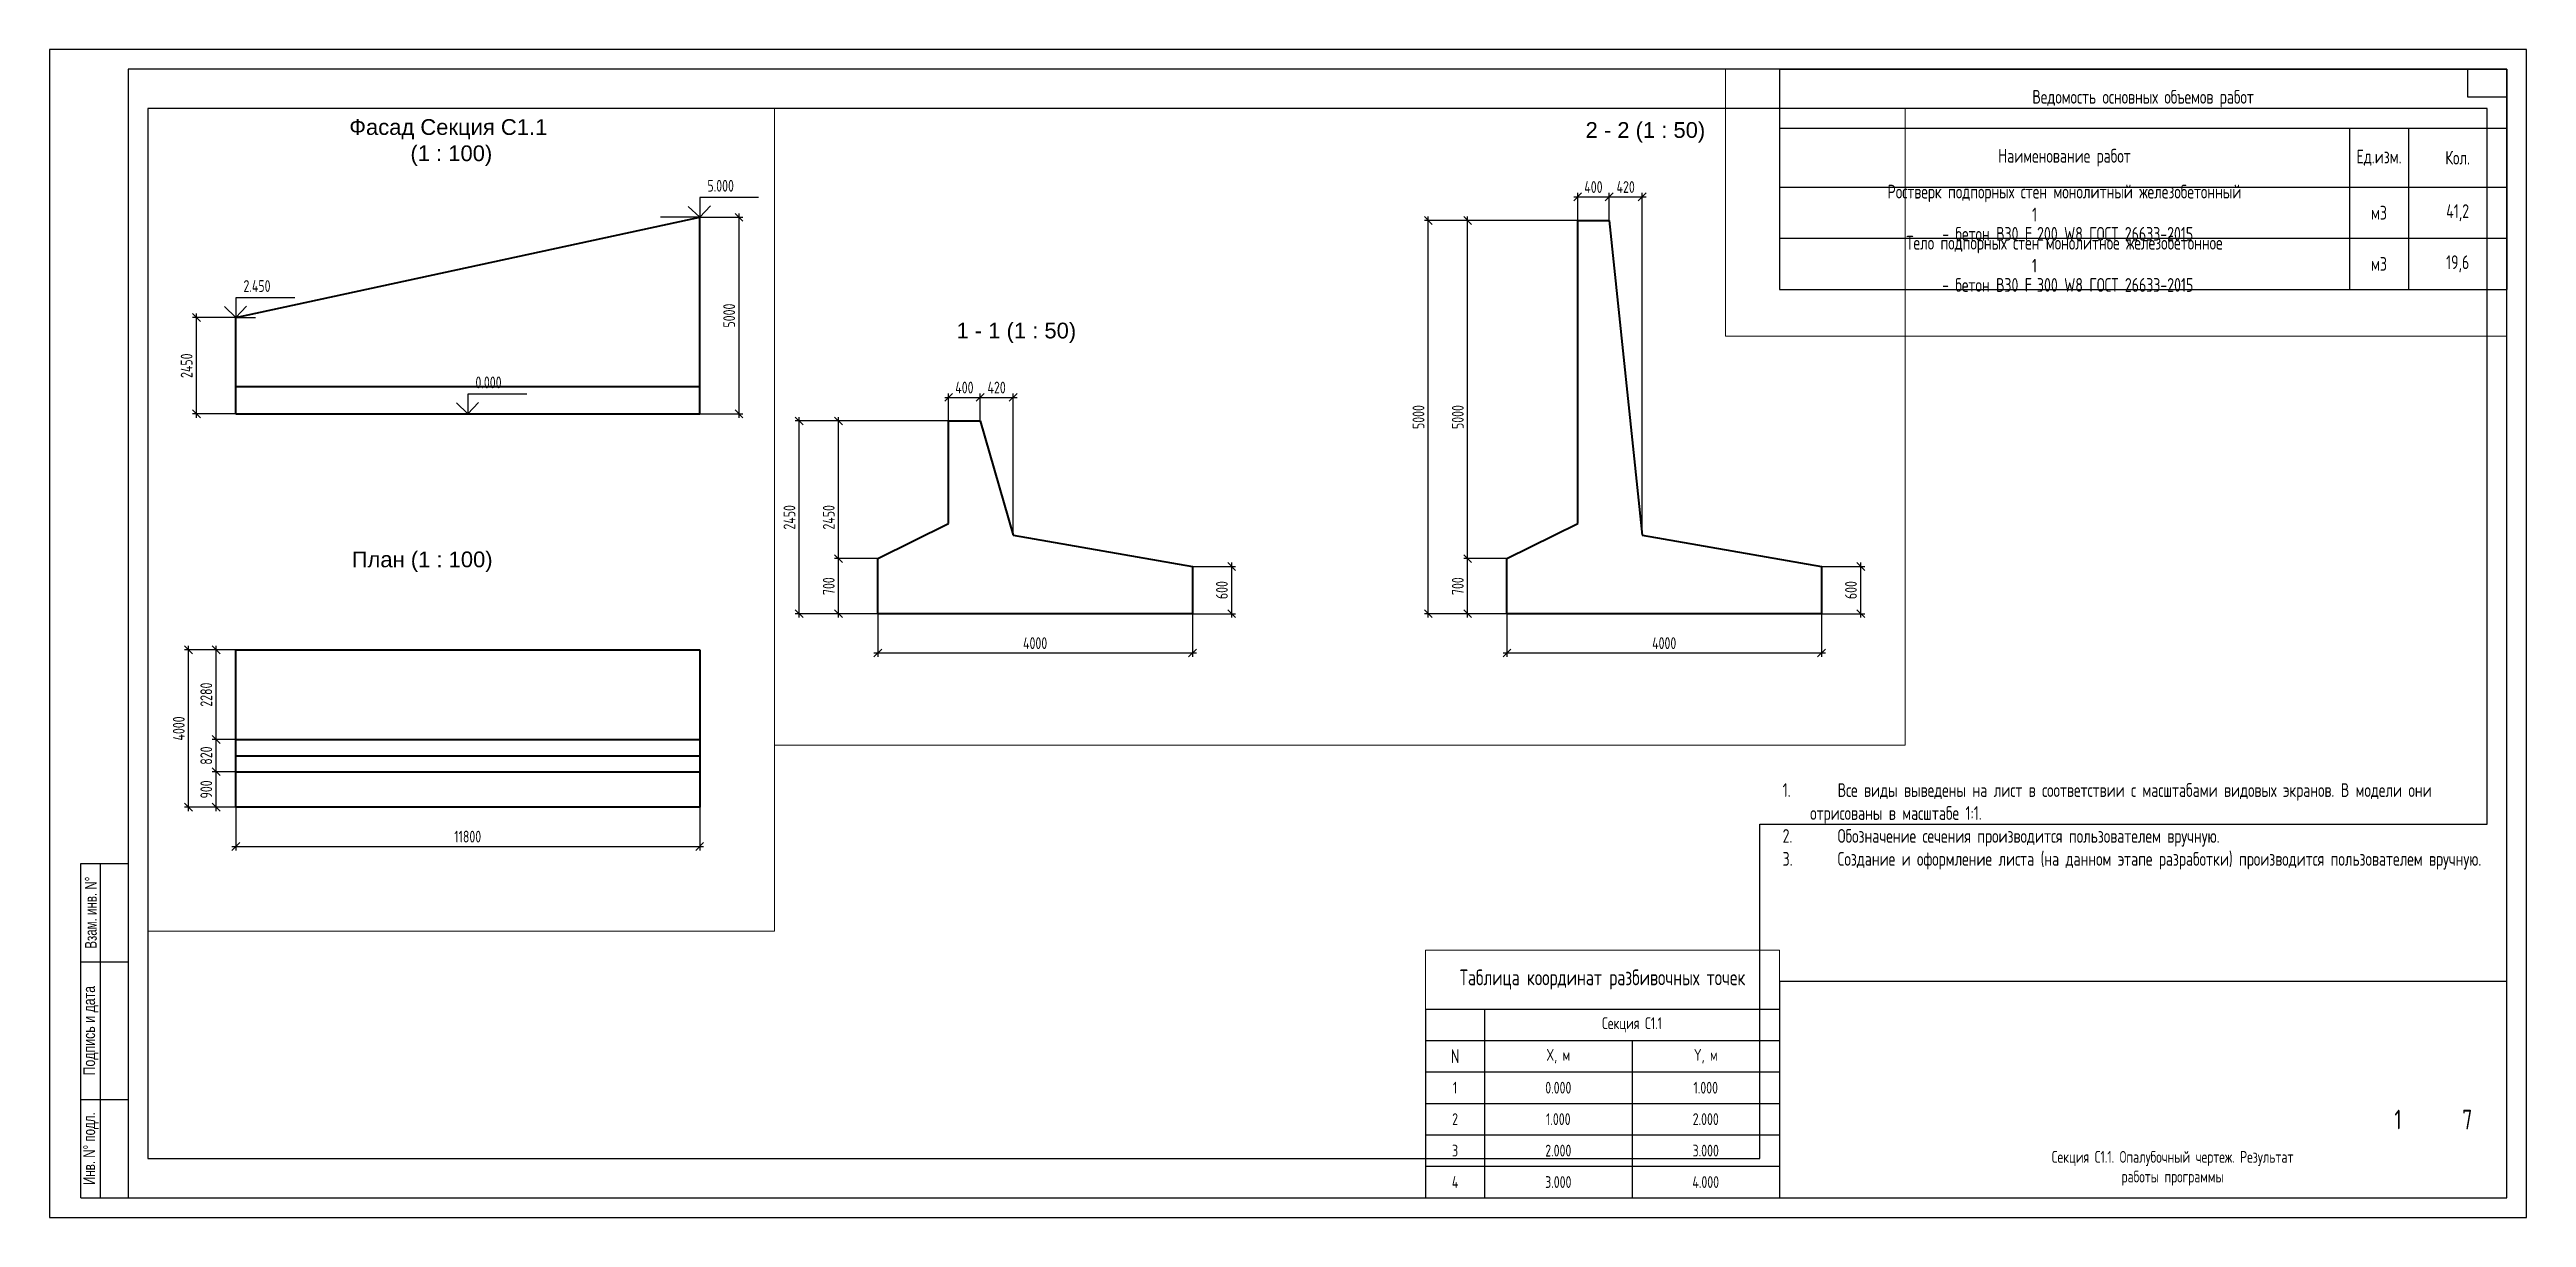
# Paper-space layout 'Опал_С1.1' of a CAD drawing. Header units: millimetres. Extents: x 0 to 630, y 0 to 297.
# The model-space entities are those that its viewports show. They can reach past a viewport. Long polylines and large blocks are cut down to what shows.
import ezdxf
from ezdxf.enums import TextEntityAlignment as Align

# ---------------------------------------------------------------- set-up
doc = ezdxf.new("R2010")
doc.units = ezdxf.units.MM
doc.layers.add('Contur', color=40, linetype='Continuous', lineweight=40)
doc.layers.add('Notes', color=1, linetype='Continuous', plot=False)
doc.layers.add('Viewport', color=5, linetype='Continuous', plot=False)
for name, color, linetype in [('Size', 142, 'Continuous'), ('T_Border', 9, 'Continuous'), ('T_Text', 7, 'Continuous'), ('Text', 7, 'Continuous'), ('Text_B', 11, 'Continuous'), ('Thin', 151, 'Continuous')]:
    doc.layers.add(name, color=color, linetype=linetype)
doc.styles.add('RS', font='romans.shx', dxfattribs={"width": 0.8})
doc.styles.add('RS 0.7', font='romans.shx', dxfattribs={"width": 0.7})
doc.styles.add('RS0.7', font='romans.shx', dxfattribs={"width": 0.7})
doc.styles.get("Standard").update_dxf_attribs({"font": 'arial.ttf'})
doc.styles.add('TITLE', font='arial.ttf', dxfattribs={"width": 0.8})
doc.dimstyles.new('LIN100', dxfattribs={"dimscale": 100, "dimtxt": 3, "dimasz": 2, "dimexe": 1, "dimexo": 0, "dimgap": 1, "dimtad": 1, "dimdec": 1, "dimrnd": 1, "dimzin": 9, "dimdsep": 46, "dimtxsty": 'RS0.7', "dimblk1": 'OBLIQUE', "dimblk2": 'OBLIQUE', "dimsah": 1, "dimcen": 2, "dimdle": 1, "dimclrd": 256, "dimclre": 256, "dimclrt": 7, "dimazin": 2, "dimtfac": 2.5, "dimtdec": 1, "dimtmove": 0, "dimatfit": 3, "dimfxl": 1, "dimtolj": 1, "dimtzin": 12, "dimlwd": -1, "dimlwe": -1, "dimarcsym": 0})
doc.dimstyles.new('LIN50', dxfattribs={"dimscale": 50, "dimtxt": 3, "dimasz": 2, "dimexe": 1, "dimexo": 0, "dimgap": 1, "dimtad": 1, "dimdec": 1, "dimrnd": 1, "dimzin": 9, "dimdsep": 46, "dimtxsty": 'RS0.7', "dimblk1": 'OBLIQUE', "dimblk2": 'OBLIQUE', "dimsah": 1, "dimcen": 2, "dimdle": 1, "dimclrd": 256, "dimclre": 256, "dimclrt": 7, "dimazin": 2, "dimtfac": 2.5, "dimtdec": 1, "dimtmove": 0, "dimatfit": 3, "dimfxl": 1, "dimtolj": 1, "dimtzin": 12, "dimlwd": -1, "dimlwe": -1, "dimarcsym": 0})

# ---------------------------------------------------------------- blocks, each defined once
blk = doc.blocks.new('PAMKA_SH_3_4')
at = {"layer": 'Notes'}
blk.add_lwpolyline([(-190, 10), (-190, 95), (-5, 95)], dxfattribs=at)
at = {"layer": 'T_Border'}
blk.add_lwpolyline([(-185, 0), (0, 0), (0, 55), (-185, 55)], close=True, dxfattribs=at)
blk = doc.blocks.new('sh_0')
at = {"layer": 'T_Border'}
for p, q in [((-12, 0), (-12, 85)), ((-12, 85), (0, 85)), ((-7, 0), (-7, 85)), ((-12, 60), (0, 60)), ((-12, 25), (0, 25)), ((-12, 0), (0, 0))]:
    blk.add_line(p, q, dxfattribs=at)
at = {"layer": 'T_Text', "style": 'TITLE'}
for s, width, p in [('Взам. инв. N%%d', 0.7, (-9.5, 72.5)), ('Подпись и дата', 0.75, (-9.5, 42.5)), ('Инв. N%%d подл.', 0.7, (-9.5, 12.5))]:
    blk.add_text(s, height=3, rotation=90, dxfattribs=dict(at, width=width)).set_placement(p, align=Align.MIDDLE)
blk = doc.blocks.new('SH_skv_num')
blk.add_lwpolyline([(-10, -7), (0, -7), (0, 0), (-10, 0)], close=True)
blk = doc.blocks.new('*U152')
at = {"layer": 'Notes'}
blk.add_lwpolyline([(620, 100), (620, 282), (25, 282), (25, 15), (435, 15)], dxfattribs=at)
at = {"layer": 'T_Border'}
blk.add_lwpolyline([(20, 5), (625, 5), (625, 292), (20, 292)], close=True, dxfattribs=at)
at = {"layer": 'Thin'}
blk.add_lwpolyline([(0, 0), (630, 0), (630, 297), (0, 297)], close=True, dxfattribs=at)
for name, p in [('PAMKA_SH_3_4', (625, 5)), ('sh_0', (20, 5))]:
    blk.add_blockref(name, p)
at = {"layer": 'Notes'}
blk.add_blockref('SH_skv_num', (625, 292), dxfattribs=at)
at = {"layer": 'T_Text', "style": 'RS0.7', "width": 0.7}
blk.add_attdef('FRM', (365, 1), '', height=3, dxfattribs=at)
blk = doc.blocks.new('*T153')
at = {"layer": 'Defpoints', "color": 8, "linetype": 'ByBlock', "lineweight": 0, "transparency": 16777216}
for p, q in [((0, 0), (90, 0)), ((0, 0), (0, -15)), ((90, 0), (90, -15))]:
    blk.add_line(p, q, dxfattribs=at)
at = {"layer": 'Notes', "color": 9, "linetype": 'ByBlock', "lineweight": -2, "transparency": 16777216}
for p, q in [((0, -15), (90, -15)), ((0, -15), (0, -63)), ((15, -15), (15, -63)), ((90, -15), (90, -63)), ((0, -23), (90, -23)), ((52.5, -23), (52.5, -63)), ((0, -63), (90, -63))]:
    blk.add_line(p, q, dxfattribs=at)
at = {"layer": 'Notes', "color": 151, "linetype": 'ByBlock', "lineweight": -2, "transparency": 16777216}
for p, q in [((0, -31), (90, -31)), ((0, -39), (90, -39)), ((0, -47), (90, -47)), ((0, -55), (90, -55))]:
    blk.add_line(p, q, dxfattribs=at)
at = {"layer": 'Notes', "color": 11, "transparency": 16777216, "attachment_point": 5, "style": 'RS0.7'}
for s, insert, char_height, width in [('Таблица координат разбивочных точек ', (45, -7.5), 4, 80), ('X, м', (33.75, -27), 3, 34.5), ('Y, м', (71.25, -27), 3, 34.5), ('N', (7.5, -27), 3.5, 12)]:
    blk.add_mtext(s, dxfattribs=dict(at, insert=insert, char_height=char_height, width=width))
at = {"layer": 'Notes', "color": 7, "transparency": 16777216, "char_height": 3, "attachment_point": 5, "style": 'RS0.7'}
for s, insert, width in [('Секция С1.1', (52.5, -19), 72), ('1', (7.5, -35), 12), ('0.000', (33.75, -35), 34.5), ('1.000', (71.25, -35), 34.5), ('2', (7.5, -43), 12), ('1.000', (33.75, -43), 34.5), ('2.000', (71.25, -43), 34.5), ('3', (7.5, -51), 12), ('2.000', (33.75, -51), 34.5), ('3.000', (71.25, -51), 34.5), ('4', (7.5, -59), 12), ('3.000', (33.75, -59), 34.5), ('4.000', (71.25, -59), 34.5)]:
    blk.add_mtext(s, dxfattribs=dict(at, insert=insert, width=width))
blk = doc.blocks.new('_Oblique')
at = {"color": 0, "lineweight": -2}
blk.add_line((-0.5, -0.5), (0.5, 0.5), dxfattribs=at)
blk = doc.blocks.new('*D155')
at = {"layer": 'Defpoints', "color": 0, "transparency": 16777216}
for p in [(353698, 2450), (354698, 2450), (354698, 0)]:
    blk.add_point(p, dxfattribs=at)
at = {"layer": 'Size', "transparency": 16777216}
for p, q in [((353698, -100), (353698, 2550)), ((354698, 2450), (353598, 2450)), ((354698, 0), (353598, 0))]:
    blk.add_line(p, q, dxfattribs=at)
at = {"layer": 'Size', "transparency": 16777216, "xscale": 200, "yscale": 200, "zscale": 200}
for p, rotation in [((353698, 2450), 90), ((353698, 0), 270)]:
    blk.add_blockref('_Oblique', p, dxfattribs=dict(at, rotation=rotation))
at = {"layer": 'Size', "color": 7, "transparency": 16777216, "insert": (353448, 1225), "char_height": 300, "attachment_point": 5, "rotation": 90, "style": 'RS0.7'}
blk.add_mtext('\\A1;2450', dxfattribs=at)
blk = doc.blocks.new('*D156')
at = {"layer": 'Defpoints', "color": 0, "transparency": 16777216}
for p in [(366498, 5000), (367498, 5000), (366498, 0)]:
    blk.add_point(p, dxfattribs=at)
at = {"layer": 'Size', "transparency": 16777216}
for p, q in [((367498, -100), (367498, 5100)), ((366498, 5000), (367598, 5000)), ((366498, 0), (367598, 0))]:
    blk.add_line(p, q, dxfattribs=at)
at = {"layer": 'Size', "transparency": 16777216, "xscale": 200, "yscale": 200, "zscale": 200}
for p, rotation in [((367498, 5000), 90), ((367498, 0), 270)]:
    blk.add_blockref('_Oblique', p, dxfattribs=dict(at, rotation=rotation))
at = {"layer": 'Size', "color": 7, "transparency": 16777216, "insert": (367248, 2500), "char_height": 300, "attachment_point": 5, "rotation": 90, "style": 'RS0.7'}
blk.add_mtext('\\A1;5000', dxfattribs=at)
blk = doc.blocks.new('*D157')
at = {"layer": 'Defpoints', "color": 0, "transparency": 16777216}
for p in [(354698, -10000), (366498, -10000), (366498, -11000)]:
    blk.add_point(p, dxfattribs=at)
at = {"layer": 'Size', "transparency": 16777216}
for p, q in [((354698, -10000), (354698, -11100)), ((366498, -10000), (366498, -11100)), ((354598, -11000), (366598, -11000))]:
    blk.add_line(p, q, dxfattribs=at)
at = {"layer": 'Size', "transparency": 16777216, "xscale": 200, "yscale": 200, "zscale": 200, "rotation": 180}
blk.add_blockref('_Oblique', (354698, -11000), dxfattribs=at)
at = {"layer": 'Size', "transparency": 16777216, "xscale": 200, "yscale": 200, "zscale": 200}
blk.add_blockref('_Oblique', (366498, -11000), dxfattribs=at)
at = {"layer": 'Size', "color": 7, "transparency": 16777216, "insert": (360598, -10750), "char_height": 300, "attachment_point": 5, "style": 'RS0.7'}
blk.add_mtext('\\A1;11800', dxfattribs=at)
blk = doc.blocks.new('*D158')
at = {"layer": 'Defpoints', "color": 0, "transparency": 16777216}
for p in [(353498, -6000), (354698, -6000), (354698, -10000)]:
    blk.add_point(p, dxfattribs=at)
at = {"layer": 'Size', "transparency": 16777216}
for p, q in [((353498, -10100), (353498, -5900)), ((354698, -6000), (353398, -6000)), ((354698, -10000), (353398, -10000))]:
    blk.add_line(p, q, dxfattribs=at)
at = {"layer": 'Size', "transparency": 16777216, "xscale": 200, "yscale": 200, "zscale": 200}
for p, rotation in [((353498, -6000), 90), ((353498, -10000), 270)]:
    blk.add_blockref('_Oblique', p, dxfattribs=dict(at, rotation=rotation))
at = {"layer": 'Size', "color": 7, "transparency": 16777216, "insert": (353248, -8000), "char_height": 300, "attachment_point": 5, "rotation": 90, "style": 'RS0.7'}
blk.add_mtext('\\A1;4000', dxfattribs=at)
blk = doc.blocks.new('*D159')
at = {"layer": 'Defpoints', "color": 0, "transparency": 16777216}
for p in [(354198, -9100), (354698, -9100), (354698, -10000)]:
    blk.add_point(p, dxfattribs=at)
at = {"layer": 'Size', "transparency": 16777216}
for p, q in [((354698, -9100), (354098, -9100)), ((354198, -10100), (354198, -9000)), ((354698, -10000), (354098, -10000))]:
    blk.add_line(p, q, dxfattribs=at)
at = {"layer": 'Size', "transparency": 16777216, "xscale": 200, "yscale": 200, "zscale": 200}
for p, rotation in [((354198, -9100), 90), ((354198, -10000), 270)]:
    blk.add_blockref('_Oblique', p, dxfattribs=dict(at, rotation=rotation))
at = {"layer": 'Size', "color": 7, "transparency": 16777216, "insert": (353948, -9550), "char_height": 300, "attachment_point": 5, "rotation": 90, "style": 'RS0.7'}
blk.add_mtext('\\A1;900', dxfattribs=at)
blk = doc.blocks.new('*D160')
at = {"layer": 'Defpoints', "color": 0, "transparency": 16777216}
for p in [(354198, -8280), (354698, -8280), (354698, -9100)]:
    blk.add_point(p, dxfattribs=at)
at = {"layer": 'Size', "transparency": 16777216}
for p, q in [((354198, -9200), (354198, -8180)), ((354698, -8280), (354098, -8280)), ((354698, -9100), (354098, -9100))]:
    blk.add_line(p, q, dxfattribs=at)
at = {"layer": 'Size', "transparency": 16777216, "xscale": 200, "yscale": 200, "zscale": 200}
for p, rotation in [((354198, -8280), 90), ((354198, -9100), 270)]:
    blk.add_blockref('_Oblique', p, dxfattribs=dict(at, rotation=rotation))
at = {"layer": 'Size', "color": 7, "transparency": 16777216, "insert": (353948, -8690), "char_height": 300, "attachment_point": 5, "rotation": 90, "style": 'RS0.7'}
blk.add_mtext('\\A1;820', dxfattribs=at)
blk = doc.blocks.new('*D161')
at = {"layer": 'Defpoints', "color": 0, "transparency": 16777216}
for p in [(354198, -6000), (354698, -6000), (354698, -8280)]:
    blk.add_point(p, dxfattribs=at)
at = {"layer": 'Size', "transparency": 16777216}
for p, q in [((354198, -8380), (354198, -5900)), ((354698, -6000), (354098, -6000)), ((354698, -8280), (354098, -8280))]:
    blk.add_line(p, q, dxfattribs=at)
at = {"layer": 'Size', "transparency": 16777216, "xscale": 200, "yscale": 200, "zscale": 200}
for p, rotation in [((354198, -6000), 90), ((354198, -8280), 270)]:
    blk.add_blockref('_Oblique', p, dxfattribs=dict(at, rotation=rotation))
at = {"layer": 'Size', "color": 7, "transparency": 16777216, "insert": (353948, -7140), "char_height": 300, "attachment_point": 5, "rotation": 90, "style": 'RS0.7'}
blk.add_mtext('\\A1;2280', dxfattribs=at)
blk = doc.blocks.new('*D162')
at = {"layer": 'Defpoints', "color": 0, "transparency": 16777216}
for p in [(370998, 2450), (372398, 2450), (371498, 0)]:
    blk.add_point(p, dxfattribs=at)
at = {"layer": 'Size', "transparency": 16777216}
for p, q in [((372398, 2450), (370948, 2450)), ((370998, -50), (370998, 2500)), ((371498, 0), (370948, 0))]:
    blk.add_line(p, q, dxfattribs=at)
at = {"layer": 'Size', "transparency": 16777216, "xscale": 100, "yscale": 100, "zscale": 100}
for p, rotation in [((370998, 2450), 90), ((370998, 0), 270)]:
    blk.add_blockref('_Oblique', p, dxfattribs=dict(at, rotation=rotation))
at = {"layer": 'Size', "color": 7, "transparency": 16777216, "insert": (370873, 1225), "char_height": 150, "attachment_point": 5, "rotation": 90, "style": 'RS0.7'}
blk.add_mtext('\\A1;2450', dxfattribs=at)
blk = doc.blocks.new('*D163')
at = {"layer": 'Defpoints', "color": 0, "transparency": 16777216}
for p in [(371498, 0), (375498, 0), (375498, -500)]:
    blk.add_point(p, dxfattribs=at)
at = {"layer": 'Size', "transparency": 16777216}
for p, q in [((371498, 0), (371498, -550)), ((375498, 0), (375498, -550)), ((371448, -500), (375548, -500))]:
    blk.add_line(p, q, dxfattribs=at)
at = {"layer": 'Size', "transparency": 16777216, "xscale": 100, "yscale": 100, "zscale": 100, "rotation": 180}
blk.add_blockref('_Oblique', (371498, -500), dxfattribs=at)
at = {"layer": 'Size', "transparency": 16777216, "xscale": 100, "yscale": 100, "zscale": 100}
blk.add_blockref('_Oblique', (375498, -500), dxfattribs=at)
at = {"layer": 'Size', "color": 7, "transparency": 16777216, "insert": (373498, -375), "char_height": 150, "attachment_point": 5, "style": 'RS0.7'}
blk.add_mtext('\\A1;4000', dxfattribs=at)
blk = doc.blocks.new('*D164')
at = {"layer": 'Defpoints', "color": 0, "transparency": 16777216}
for p in [(378998, 5000), (380398, 5000), (379498, 0)]:
    blk.add_point(p, dxfattribs=at)
at = {"layer": 'Size', "transparency": 16777216}
for p, q in [((378998, -50), (378998, 5050)), ((380398, 5000), (378948, 5000)), ((379498, 0), (378948, 0))]:
    blk.add_line(p, q, dxfattribs=at)
at = {"layer": 'Size', "transparency": 16777216, "xscale": 100, "yscale": 100, "zscale": 100}
for p, rotation in [((378998, 5000), 90), ((378998, 0), 270)]:
    blk.add_blockref('_Oblique', p, dxfattribs=dict(at, rotation=rotation))
at = {"layer": 'Size', "color": 7, "transparency": 16777216, "insert": (378873, 2500), "char_height": 150, "attachment_point": 5, "rotation": 90, "style": 'RS0.7'}
blk.add_mtext('\\A1;5000', dxfattribs=at)
blk = doc.blocks.new('*D165')
at = {"layer": 'Defpoints', "color": 0, "transparency": 16777216}
for p in [(370498, 2450), (372398, 2450), (371498, 0)]:
    blk.add_point(p, dxfattribs=at)
at = {"layer": 'Size', "transparency": 16777216}
for p, q in [((372398, 2450), (370448, 2450)), ((370498, -50), (370498, 2500)), ((371498, 0), (370448, 0))]:
    blk.add_line(p, q, dxfattribs=at)
at = {"layer": 'Size', "transparency": 16777216, "xscale": 100, "yscale": 100, "zscale": 100}
for p, rotation in [((370498, 2450), 90), ((370498, 0), 270)]:
    blk.add_blockref('_Oblique', p, dxfattribs=dict(at, rotation=rotation))
at = {"layer": 'Size', "color": 7, "transparency": 16777216, "insert": (370373, 1225), "char_height": 150, "attachment_point": 5, "rotation": 90, "style": 'RS0.7'}
blk.add_mtext('\\A1;2450', dxfattribs=at)
blk = doc.blocks.new('*D166')
at = {"layer": 'Defpoints', "color": 0, "transparency": 16777216}
for p in [(370998, 700), (371498, 700), (371498, 0)]:
    blk.add_point(p, dxfattribs=at)
at = {"layer": 'Size', "transparency": 16777216}
for p, q in [((371498, 700), (370948, 700)), ((370998, -50), (370998, 750)), ((371498, 0), (370948, 0))]:
    blk.add_line(p, q, dxfattribs=at)
at = {"layer": 'Size', "transparency": 16777216, "xscale": 100, "yscale": 100, "zscale": 100}
for p, rotation in [((370998, 700), 90), ((370998, 0), 270)]:
    blk.add_blockref('_Oblique', p, dxfattribs=dict(at, rotation=rotation))
at = {"layer": 'Size', "color": 7, "transparency": 16777216, "insert": (370873, 350), "char_height": 150, "attachment_point": 5, "rotation": 90, "style": 'RS0.7'}
blk.add_mtext('\\A1;700', dxfattribs=at)
blk = doc.blocks.new('*D167')
at = {"layer": 'Defpoints', "color": 0, "transparency": 16777216}
for p in [(372798, 2750), (372398, 2450), (372798, 2450)]:
    blk.add_point(p, dxfattribs=at)
at = {"layer": 'Size', "transparency": 16777216}
for p, q in [((372348, 2750), (372848, 2750)), ((372398, 2450), (372398, 2800)), ((372798, 2450), (372798, 2800))]:
    blk.add_line(p, q, dxfattribs=at)
at = {"layer": 'Size', "transparency": 16777216, "xscale": 100, "yscale": 100, "zscale": 100, "rotation": 180}
blk.add_blockref('_Oblique', (372398, 2750), dxfattribs=at)
at = {"layer": 'Size', "transparency": 16777216, "xscale": 100, "yscale": 100, "zscale": 100}
blk.add_blockref('_Oblique', (372798, 2750), dxfattribs=at)
at = {"layer": 'Size', "color": 7, "transparency": 16777216, "insert": (372598, 2875), "char_height": 150, "attachment_point": 5, "style": 'RS0.7'}
blk.add_mtext('\\A1;400', dxfattribs=at)
blk = doc.blocks.new('*D168')
at = {"layer": 'Defpoints', "color": 0, "transparency": 16777216}
for p in [(373218, 2750), (372798, 2450), (373218, 1000)]:
    blk.add_point(p, dxfattribs=at)
at = {"layer": 'Size', "transparency": 16777216}
for p, q in [((372748, 2750), (373268, 2750)), ((372798, 2450), (372798, 2800)), ((373218, 1000), (373218, 2800))]:
    blk.add_line(p, q, dxfattribs=at)
at = {"layer": 'Size', "transparency": 16777216, "xscale": 100, "yscale": 100, "zscale": 100, "rotation": 180}
blk.add_blockref('_Oblique', (372798, 2750), dxfattribs=at)
at = {"layer": 'Size', "transparency": 16777216, "xscale": 100, "yscale": 100, "zscale": 100}
blk.add_blockref('_Oblique', (373218, 2750), dxfattribs=at)
at = {"layer": 'Size', "color": 7, "transparency": 16777216, "insert": (373008, 2875), "char_height": 150, "attachment_point": 5, "style": 'RS0.7'}
blk.add_mtext('\\A1;420', dxfattribs=at)
blk = doc.blocks.new('*D169')
at = {"layer": 'Defpoints', "color": 0, "transparency": 16777216}
for p in [(375498, 600), (375998, 600), (375498, 0)]:
    blk.add_point(p, dxfattribs=at)
at = {"layer": 'Size', "transparency": 16777216}
for p, q in [((375998, -50), (375998, 650)), ((375498, 600), (376048, 600)), ((375498, 0), (376048, 0))]:
    blk.add_line(p, q, dxfattribs=at)
at = {"layer": 'Size', "transparency": 16777216, "xscale": 100, "yscale": 100, "zscale": 100}
for p, rotation in [((375998, 600), 90), ((375998, 0), 270)]:
    blk.add_blockref('_Oblique', p, dxfattribs=dict(at, rotation=rotation))
at = {"layer": 'Size', "color": 7, "transparency": 16777216, "insert": (375873, 300), "char_height": 150, "attachment_point": 5, "rotation": 90, "style": 'RS0.7'}
blk.add_mtext('\\A1;600', dxfattribs=at)
blk = doc.blocks.new('*D170')
at = {"layer": 'Defpoints', "color": 0, "transparency": 16777216}
for p in [(378498, 5000), (380398, 5000), (379498, 0)]:
    blk.add_point(p, dxfattribs=at)
at = {"layer": 'Size', "transparency": 16777216}
for p, q in [((378498, -50), (378498, 5050)), ((380398, 5000), (378448, 5000)), ((379498, 0), (378448, 0))]:
    blk.add_line(p, q, dxfattribs=at)
at = {"layer": 'Size', "transparency": 16777216, "xscale": 100, "yscale": 100, "zscale": 100}
for p, rotation in [((378498, 5000), 90), ((378498, 0), 270)]:
    blk.add_blockref('_Oblique', p, dxfattribs=dict(at, rotation=rotation))
at = {"layer": 'Size', "color": 7, "transparency": 16777216, "insert": (378373, 2500), "char_height": 150, "attachment_point": 5, "rotation": 90, "style": 'RS0.7'}
blk.add_mtext('\\A1;5000', dxfattribs=at)
blk = doc.blocks.new('*D171')
at = {"layer": 'Defpoints', "color": 0, "transparency": 16777216}
for p in [(378998, 700), (379498, 700), (379498, 0)]:
    blk.add_point(p, dxfattribs=at)
at = {"layer": 'Size', "transparency": 16777216}
for p, q in [((379498, 700), (378948, 700)), ((378998, -50), (378998, 750)), ((379498, 0), (378948, 0))]:
    blk.add_line(p, q, dxfattribs=at)
at = {"layer": 'Size', "transparency": 16777216, "xscale": 100, "yscale": 100, "zscale": 100}
for p, rotation in [((378998, 700), 90), ((378998, 0), 270)]:
    blk.add_blockref('_Oblique', p, dxfattribs=dict(at, rotation=rotation))
at = {"layer": 'Size', "color": 7, "transparency": 16777216, "insert": (378873, 350), "char_height": 150, "attachment_point": 5, "rotation": 90, "style": 'RS0.7'}
blk.add_mtext('\\A1;700', dxfattribs=at)
blk = doc.blocks.new('*D172')
at = {"layer": 'Defpoints', "color": 0, "transparency": 16777216}
for p in [(379498, 0), (383498, 0), (383498, -500)]:
    blk.add_point(p, dxfattribs=at)
at = {"layer": 'Size', "transparency": 16777216}
for p, q in [((379498, 0), (379498, -550)), ((383498, 0), (383498, -550)), ((379448, -500), (383548, -500))]:
    blk.add_line(p, q, dxfattribs=at)
at = {"layer": 'Size', "transparency": 16777216, "xscale": 100, "yscale": 100, "zscale": 100, "rotation": 180}
blk.add_blockref('_Oblique', (379498, -500), dxfattribs=at)
at = {"layer": 'Size', "transparency": 16777216, "xscale": 100, "yscale": 100, "zscale": 100}
blk.add_blockref('_Oblique', (383498, -500), dxfattribs=at)
at = {"layer": 'Size', "color": 7, "transparency": 16777216, "insert": (381498, -375), "char_height": 150, "attachment_point": 5, "style": 'RS0.7'}
blk.add_mtext('\\A1;4000', dxfattribs=at)
blk = doc.blocks.new('*D173')
at = {"layer": 'Defpoints', "color": 0, "transparency": 16777216}
for p in [(380798, 5300), (380398, 5000), (380798, 5000)]:
    blk.add_point(p, dxfattribs=at)
at = {"layer": 'Size', "transparency": 16777216}
for p, q in [((380348, 5300), (380848, 5300)), ((380398, 5000), (380398, 5350)), ((380798, 5000), (380798, 5350))]:
    blk.add_line(p, q, dxfattribs=at)
at = {"layer": 'Size', "transparency": 16777216, "xscale": 100, "yscale": 100, "zscale": 100, "rotation": 180}
blk.add_blockref('_Oblique', (380398, 5300), dxfattribs=at)
at = {"layer": 'Size', "transparency": 16777216, "xscale": 100, "yscale": 100, "zscale": 100}
blk.add_blockref('_Oblique', (380798, 5300), dxfattribs=at)
at = {"layer": 'Size', "color": 7, "transparency": 16777216, "insert": (380598, 5425), "char_height": 150, "attachment_point": 5, "style": 'RS0.7'}
blk.add_mtext('\\A1;400', dxfattribs=at)
blk = doc.blocks.new('*D174')
at = {"layer": 'Defpoints', "color": 0, "transparency": 16777216}
for p in [(381218, 5300), (380798, 5000), (381218, 1000)]:
    blk.add_point(p, dxfattribs=at)
at = {"layer": 'Size', "transparency": 16777216}
for p, q in [((380748, 5300), (381268, 5300)), ((380798, 5000), (380798, 5350)), ((381218, 1000), (381218, 5350))]:
    blk.add_line(p, q, dxfattribs=at)
at = {"layer": 'Size', "transparency": 16777216, "xscale": 100, "yscale": 100, "zscale": 100, "rotation": 180}
blk.add_blockref('_Oblique', (380798, 5300), dxfattribs=at)
at = {"layer": 'Size', "transparency": 16777216, "xscale": 100, "yscale": 100, "zscale": 100}
blk.add_blockref('_Oblique', (381218, 5300), dxfattribs=at)
at = {"layer": 'Size', "color": 7, "transparency": 16777216, "insert": (381008, 5425), "char_height": 150, "attachment_point": 5, "style": 'RS0.7'}
blk.add_mtext('\\A1;420', dxfattribs=at)
blk = doc.blocks.new('*D175')
at = {"layer": 'Defpoints', "color": 0, "transparency": 16777216}
for p in [(383498, 600), (383998, 600), (383498, 0)]:
    blk.add_point(p, dxfattribs=at)
at = {"layer": 'Size', "transparency": 16777216}
for p, q in [((383998, -50), (383998, 650)), ((383498, 600), (384048, 600)), ((383498, 0), (384048, 0))]:
    blk.add_line(p, q, dxfattribs=at)
at = {"layer": 'Size', "transparency": 16777216, "xscale": 100, "yscale": 100, "zscale": 100}
for p, rotation in [((383998, 600), 90), ((383998, 0), 270)]:
    blk.add_blockref('_Oblique', p, dxfattribs=dict(at, rotation=rotation))
at = {"layer": 'Size', "color": 7, "transparency": 16777216, "insert": (383873, 300), "char_height": 150, "attachment_point": 5, "rotation": 90, "style": 'RS0.7'}
blk.add_mtext('\\A1;600', dxfattribs=at)
blk = doc.blocks.new('Otmetka')
at = {"lineweight": 25}
for p, q in [((0, 5), (0, 0)), ((15, 5), (0, 5)), ((0, 0), (-10, 0)), ((0, 0), (5, 0))]:
    blk.add_line(p, q, dxfattribs=at)
blk.add_lwpolyline([(-2.89, 2.77), (0, 0), (2.77, 2.89)], dxfattribs=at)
at = {"color": 7, "style": 'RS 0.7', "width": 0.7}
blk.add_attdef('+ОТМЕТКА', (1.97, 6.51), '', height=3, dxfattribs=at)
at = {"color": 7, "style": 'RS 0.7', "width": 0.7, "flags": 8}
blk.add_attdef('ПРИМЕЧАНИЕ', text='', height=3, dxfattribs=at).set_placement((1.97, 4.33), align=Align.TOP_LEFT)
blk = doc.blocks.new('*T176')
at = {"layer": 'T_Border', "color": 0, "linetype": 'ByBlock', "lineweight": -2, "transparency": 16777216}
for p, q in [((0, 0), (18500, 0)), ((0, 0), (0, -5600)), ((18500, 0), (18500, -5600)), ((0, -1500), (18500, -1500)), ((14500, -1500), (14500, -5600)), ((16000, -1500), (16000, -5600)), ((0, -3000), (18500, -3000)), ((0, -4300), (18500, -4300)), ((0, -5600), (18500, -5600))]:
    blk.add_line(p, q, dxfattribs=at)
at = {"layer": 'T_Border', "color": 0, "transparency": 16777216, "char_height": 350, "attachment_point": 5, "style": 'RS 0.7'}
for s, insert, width in [('Ведомость основных объемов работ', (9250, -750), 18497), ('Наименование работ', (7250, -2250), 14497), ('Ед.изм.', (15250, -2250), 1497), ('Кол.', (17250, -2250), 2497), ('Ростверк подпорных стен монолитный железобетонный ^J - бетон В30 F{\\S1^ ;}200 W8 ГОСТ 26633-2015', (7250, -3650), 14497), ('41,2', (17250, -3650), 2497), ('м3', (15250, -3650), 1497), ('Тело подпорных стен монолитное железобетонное ^J - бетон В30 F{\\S1^ ;}300 W8 ГОСТ 26633-2015', (7250, -4950), 14497), ('м3', (15250, -4950), 1497), ('19,6', (17250, -4950), 2497)]:
    blk.add_mtext(s, dxfattribs=dict(at, insert=insert, width=width))

msp = doc.modelspace()

# ---------------------------------------------------------------- linework, layer by layer
at = {"layer": 'Contur'}
for p, q in [((354697.84, 2450), (366497.84, 5000)), ((366497.84, 0), (366497.84, 5000)), ((380397.84, 1145), (380397.84, 5000)), ((380397.84, 5000), (380797.84, 5000)), ((380797.84, 5000), (381217.84, 1000)), ((354697.84, 0), (354697.84, 2450)), ((372397.84, 1145), (372397.84, 2450)), ((372397.84, 2450), (372797.84, 2450)), ((372797.84, 2450), (373217.84, 1000)), ((371497.84, 700), (372397.84, 1145)), ((373217.84, 1000), (375497.84, 600)), ((379497.84, 700), (380397.84, 1145)), ((381217.84, 1000), (383497.84, 600)), ((354697.84, 700), (366497.84, 700)), ((371497.84, 0), (371497.84, 700)), ((379497.84, 0), (379497.84, 700)), ((375497.84, 600), (375497.84, 0)), ((383497.84, 600), (383497.84, 0)), ((354697.84, 0), (366497.84, 0)), ((375497.84, 0), (371497.84, 0)), ((383497.84, 0), (379497.84, 0)), ((354697.84, -10000), (354697.84, -6000)), ((354697.84, -6000), (366497.84, -6000)), ((366497.84, -6000), (366497.84, -10000)), ((354697.84, -8280), (366497.84, -8280)), ((354697.84, -8700), (366497.84, -8700)), ((354697.84, -9100), (366497.84, -9100)), ((366497.84, -10000), (354697.84, -10000))]:
    msp.add_line(p, q, dxfattribs=at)
at = {"layer": 'Notes'}
for p, q in [((413497.84, 15000), (344697.84, 15000)), ((413497.84, -30000), (413497.84, 15000))]:
    msp.add_line(p, q, dxfattribs=at)

# ---------------------------------------------------------------- block references
msp.add_blockref('*T176', (394997.84, 15000))
at = {"layer": 'Size', "xscale": 100, "yscale": 100, "zscale": 100}
for p, values in [((366497.84, 5000), {'+ОТМЕТКА': '5.000'}), ((354697.84, 2450), {'+ОТМЕТКА': '2.450'}), ((360597.84, 0), {'+ОТМЕТКА': '0.000'})]:
    msp.add_blockref('Otmetka', p, dxfattribs=at).add_auto_attribs(values)

# ---------------------------------------------------------------- texts
at = {"layer": 'Text_B'}
for s, insert, char_height, attachment_point in [('Фасад Секция С1.1^J (1 : 100)', (360103.5, 6901.05), 400, 5), ('2 - 2 (1 : 50)', (380497.84, 6250), 200, 1), ('1 - 1 (1 : 50)', (372497.84, 3700), 200, 1), ('План (1 : 100)', (357647.84, -3500), 400, 1)]:
    msp.add_mtext(s, dxfattribs=dict(at, insert=insert, char_height=char_height, attachment_point=attachment_point))

# ---------------------------------------------------------------- dimensions: what is measured, and where the dimension line sits
at = {"layer": 'Size'}
for base, p1, p2, angle, dimstyle, picture, middle in [((380797.84, 5300), (380397.84, 5000), (380797.84, 5000), 180, 'LIN50', '*D173', (380597.84, 5425)), ((381217.84, 5300), (380797.84, 5000), (381217.84, 1000), 180, 'LIN50', '*D174', (381007.84, 5425)), ((367497.84, 5000), (366497.84, 0), (366497.84, 5000), 270, 'LIN100', '*D156', (367247.84, 2500)), ((378497.84, 5000), (379497.84, 0), (380397.84, 5000), 90, 'LIN50', '*D170', (378372.84, 2500)), ((378997.84, 5000), (379497.84, 0), (380397.84, 5000), 90, 'LIN50', '*D164', (378872.84, 2500)), ((372797.84, 2750), (372397.84, 2450), (372797.84, 2450), 180, 'LIN50', '*D167', (372597.84, 2875)), ((373217.84, 2750), (372797.84, 2450), (373217.84, 1000), 180, 'LIN50', '*D168', (373007.84, 2875)), ((353697.84, 2450), (354697.84, 0), (354697.84, 2450), 90, 'LIN100', '*D155', (353447.84, 1225)), ((370497.84, 2450), (371497.84, 0), (372397.84, 2450), 90, 'LIN50', '*D165', (370372.84, 1225)), ((370997.84, 2450), (371497.84, 0), (372397.84, 2450), 90, 'LIN50', '*D162', (370872.84, 1225)), ((370997.84, 700), (371497.84, 0), (371497.84, 700), 90, 'LIN50', '*D166', (370872.84, 350)), ((375997.84, 600), (375497.84, 0), (375497.84, 600), 270, 'LIN50', '*D169', (375872.84, 300)), ((378997.84, 700), (379497.84, 0), (379497.84, 700), 90, 'LIN50', '*D171', (378872.84, 350)), ((383997.84, 600), (383497.84, 0), (383497.84, 600), 270, 'LIN50', '*D175', (383872.84, 300)), ((353497.84, -6000), (354697.84, -10000), (354697.84, -6000), 90, 'LIN100', '*D158', (353247.84, -8000)), ((354197.84, -6000), (354697.84, -8280), (354697.84, -6000), 90, 'LIN100', '*D161', (353947.84, -7140)), ((354197.84, -8280), (354697.84, -9100), (354697.84, -8280), 90, 'LIN100', '*D160', (353947.84, -8690)), ((354197.84, -9100), (354697.84, -10000), (354697.84, -9100), 90, 'LIN100', '*D159', (353947.84, -9550))]:
    dim = msp.add_linear_dim(base=base, p1=p1, p2=p2, angle=angle, dimstyle=dimstyle, dxfattribs=at)
    dim.commit()
    dim.dimension.update_dxf_attribs({"geometry": picture, "text_midpoint": middle})
for base, p1, p2, dimstyle, picture, middle in [((375497.84, -500), (371497.84, 0), (375497.84, 0), 'LIN50', '*D163', (373497.84, -375)), ((383497.84, -500), (379497.84, 0), (383497.84, 0), 'LIN50', '*D172', (381497.84, -375)), ((366497.84, -11000), (354697.84, -10000), (366497.84, -10000), 'LIN100', '*D157', (360597.84, -10750))]:
    dim = msp.add_linear_dim(base=base, p1=p1, p2=p2, dimstyle=dimstyle, dxfattribs=at)
    dim.commit()
    dim.dimension.update_dxf_attribs({"geometry": picture, "text_midpoint": middle})

psp = doc.layouts.new('Опал_С1.1')

# ---------------------------------------------------------------- block references
for name, p in [('*U152', (0, 0)), ('*T153', (350, 68))]:
    psp.add_blockref(name, p)

# ---------------------------------------------------------------- texts
at = {"layer": 'Text'}
for s, insert, char_height, width, attachment_point, style in [('\\pxi-2,l2;1.^IВсе виды выведены на лист в соответствии с масштабами видовых экранов. В модели они отрисованы в масштабе 1:1.\\P2.^IОбозначение сечения производится пользователем вручную.\\P3.^IСоздание и оформление листа (на данном этапе разработки) производится пользователем вручную.', (440.81, 88.48), 3.5, 180.843, 7, 'RS 0.7'), ('Секция С1.1. Опалубочный чертеж. Результат работы программы', (540, 12.5), 3, 70, 5, 'RS0.7')]:
    psp.add_mtext(s, dxfattribs=dict(at, insert=insert, char_height=char_height, width=width, attachment_point=attachment_point, style=style))
at = {"layer": 'Text_B', "style": 'RS', "width": 0.7}
psp.add_text('7', height=5, dxfattribs=at).set_placement((614.95, 24.9), align=Align.MIDDLE)
at = {"layer": 'Text_B', "insert": (597.33, 27.4), "char_height": 5, "width": 0.8375, "attachment_point": 2, "style": 'RS'}
psp.add_mtext('{\\W0.7;1}', dxfattribs=at)

# ---------------------------------------------------------------- viewports
at = {"layer": 'Viewport'}
for center, size, view_center_point, view_height, status in [((525.62, 258.04), (198.76, 67.9266), (403559.99, 11603.67), 6792.6606, 4), ((328.2, 201.07), (287.61, 161.8578), (377373.65, 2376.42), 8092.8913, 3)]:
    psp.add_viewport(center=center, size=size, view_center_point=view_center_point, view_height=view_height, status=status, dxfattribs=at)
psp.add_viewport(center=(104.7, 177.42), size=(159.4, 209.162), view_center_point=(360431.48, -2692.84), view_height=20916.241, dxfattribs=at)

doc.saveas('drawing.dxf')
